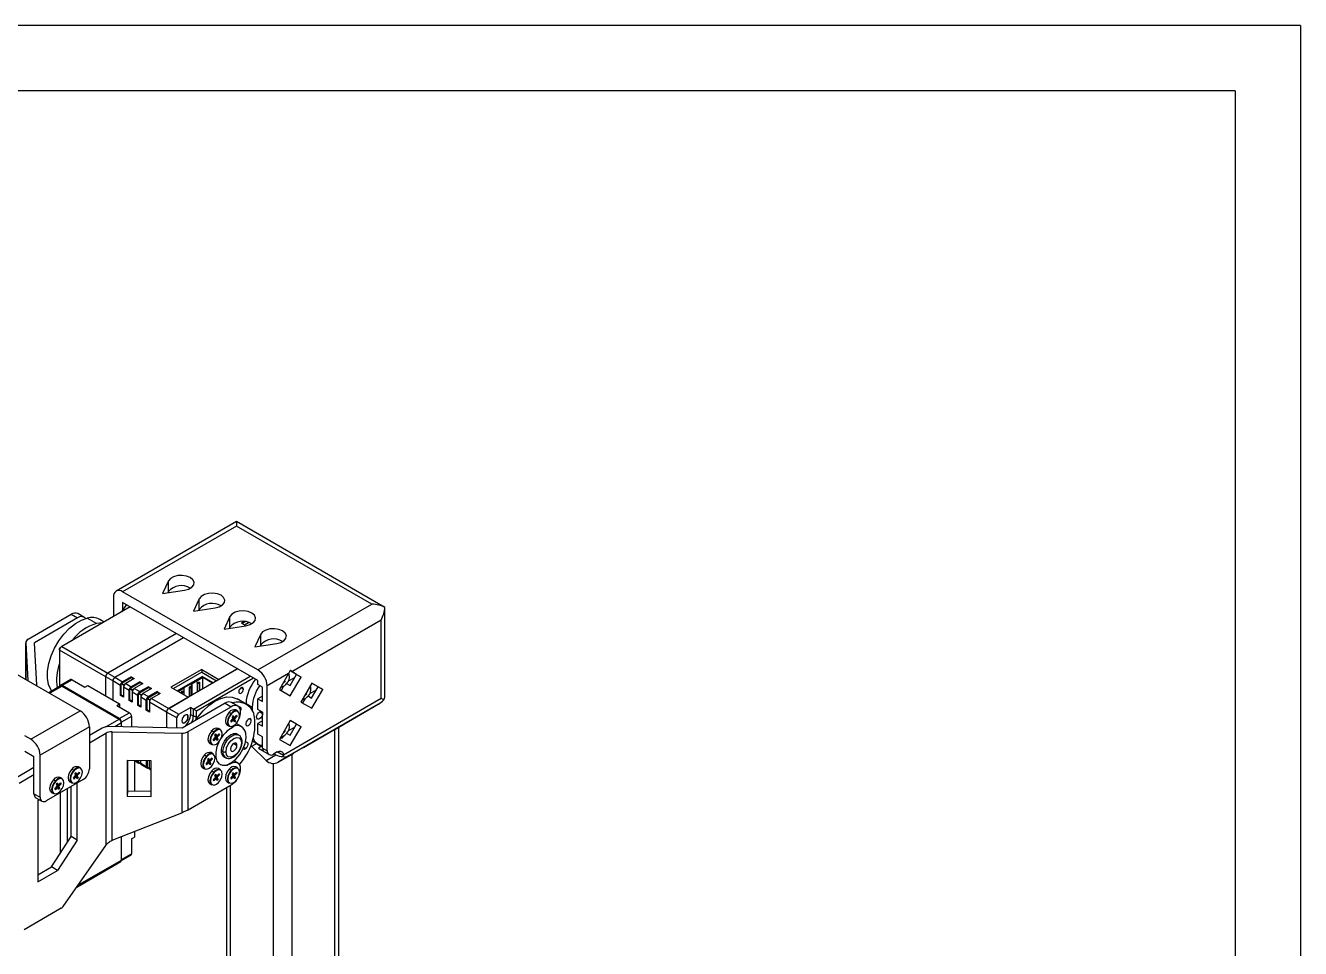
# Model space of a CAD drawing. Header units: millimetres. Extents: x 1241 to 2501, y 194 to 1085.
# Drawn here: x 2208.3 to 2501.4, y 872.6 to 1084.6 of the extents above; entities that cross this region are included whole.
import ezdxf

# ---------------------------------------------------------------- set-up
doc = ezdxf.new("R2010")
doc.units = ezdxf.units.MM
doc.header["$LTSCALE"] = 3
for name, color, linetype in [('1轮廓实线层', 7, 'Continuous'), ('2细线层', 4, 'Continuous'), ('图框层', 7, 'Continuous')]:
    doc.layers.add(name, color=color, linetype=linetype)

# ---------------------------------------------------------------- blocks, each defined once
blk = doc.blocks.new('ZwmFrameMain_A3^_^无分区图框^_^landscape')
at = {"layer": '1轮廓实线层'}
for q in [(0, 287), (390, 0)]:
    blk.add_line((390, 287), q, dxfattribs=at)
at = {"layer": '2细线层'}
for q in [(-25, 292), (395, -5)]:
    blk.add_line((395, 292), q, dxfattribs=at)

msp = doc.modelspace()

# ---------------------------------------------------------------- linework, layer by layer
at = {"color": 7, "linetype": 'Continuous', "lineweight": 25}
for p, q in [((2256.817, 970.688), (2229.154, 954.719)), ((2290.929, 950.995), (2256.817, 970.688)), ((2256.817, 970.688), (2256.817, 969.674)), ((2256.817, 969.674), (2230.654, 954.57)), ((2287.93, 951.713), (2256.817, 969.674)), ((2241.191, 957.059), (2239.846, 954.162)), ((2241.191, 954.61), (2241.191, 957.059)), ((2228.533, 953.345), (2228.533, 948.855)), ((2261.767, 936.609), (2230.654, 954.57)), ((2239.846, 954.162), (2244.865, 954.938)), ((2241.191, 954.61), (2241.071, 954.351)), ((2248.262, 952.977), (2246.917, 950.08)), ((2248.262, 950.528), (2248.262, 952.977)), ((2232.422, 951.1), (2216.653, 941.997)), ((2221.777, 948.728), (2220.363, 949.544)), ((2261.767, 934.159), (2230.654, 952.12)), ((2230.654, 952.12), (2230.654, 950.376)), ((2246.917, 950.08), (2251.936, 950.856)), ((2248.262, 950.528), (2248.142, 950.269)), ((2261.767, 936.609), (2287.93, 951.713)), ((2290.93, 930.616), (2290.93, 950.995)), ((2208.963, 943.681), (2218.863, 949.396)), ((2220.277, 948.579), (2210.378, 942.865)), ((2218.863, 949.396), (2220.277, 948.579)), ((2224.654, 947.304), (2222.533, 948.528)), ((2226.388, 947.617), (2225.418, 948.176)), ((2255.333, 948.895), (2253.988, 945.998)), ((2253.988, 945.998), (2259.008, 946.774)), ((2255.333, 946.446), (2255.333, 948.895)), ((2258.529, 947.721), (2257.948, 947.385)), ((2257.948, 947.385), (2258.655, 946.977)), ((2258.836, 947.694), (2258.125, 947.283)), ((2258.655, 946.977), (2259.618, 947.533)), ((2290.051, 948.038), (2269.57, 936.215)), ((2290.051, 930.109), (2290.051, 948.038)), ((2243.028, 944.977), (2227.26, 935.874)), ((2228.886, 934.935), (2244.655, 944.038)), ((2255.333, 946.446), (2255.213, 946.187)), ((2262.404, 944.813), (2261.06, 941.916)), ((2262.404, 942.364), (2262.404, 944.813)), ((2208.378, 942.865), (2208.378, 934.443)), ((2208.379, 942.827), (2208.868, 934.16)), ((2210.927, 933.126), (2210.378, 942.865)), ((2216.158, 941.14), (2216.158, 941.548)), ((2226.765, 935.017), (2216.158, 941.14)), ((2216.158, 941.14), (2216.158, 932.804)), ((2216.653, 941.997), (2227.26, 935.874)), ((2261.06, 941.916), (2266.079, 942.692)), ((2262.404, 942.364), (2262.284, 942.105)), ((2203.356, 937.343), (2220.892, 927.219)), ((2226.765, 930.677), (2226.765, 935.017)), ((2228.391, 934.078), (2226.765, 935.017)), ((2227.26, 935.874), (2228.886, 934.935)), ((2228.886, 934.935), (2230.654, 933.915)), ((2230.406, 933.568), (2232.634, 934.853)), ((2232.634, 935.058), (2230.654, 933.915)), ((2232.634, 935.058), (2233.341, 934.649)), ((2232.634, 934.853), (2232.634, 935.058)), ((2232.634, 934.853), (2233.164, 934.547)), ((2257.029, 936.894), (2241.261, 927.791)), ((2248.829, 936.732), (2241.758, 932.65)), ((2248.829, 936.07), (2242.331, 932.319)), ((2243.209, 931.812), (2248.935, 935.118)), ((2249.076, 934.873), (2246.606, 933.447)), ((2246.917, 927.628), (2259.999, 935.18)), ((2248.829, 936.732), (2252.788, 934.446)), ((2248.829, 936.732), (2248.829, 936.07)), ((2248.829, 936.07), (2252.215, 934.115)), ((2251.443, 933.67), (2248.935, 935.118)), ((2251.302, 933.588), (2249.076, 934.873)), ((2249.076, 932.303), (2249.076, 934.873)), ((2252.788, 934.446), (2257.029, 936.894)), ((2268.813, 935.778), (2263.888, 932.935)), ((2268.813, 935.778), (2266.691, 932.104)), ((2270.206, 934.867), (2268.635, 933.96)), ((2269.146, 933.03), (2270.631, 935.602)), ((2269.287, 936.378), (2269.157, 936.453)), ((2269.191, 930.66), (2271.691, 934.99)), ((2270.631, 935.602), (2269.287, 936.378)), ((2271.691, 934.99), (2269.57, 936.215)), ((2270.631, 935.602), (2271.691, 934.99)), ((2210.928, 932.971), (2210.928, 933.088)), ((2216.392, 932.939), (2213.688, 931.378)), ((2218.725, 934.416), (2216.392, 933.069)), ((2219.075, 934.382), (2216.742, 933.035)), ((2229.894, 925.442), (2216.742, 933.035)), ((2216.742, 932.904), (2229.894, 925.311)), ((2219.075, 934.382), (2222.01, 932.688)), ((2222.01, 932.688), (2222.646, 933.055)), ((2222.646, 933.055), (2229.929, 928.851)), ((2228.391, 934.078), (2228.391, 929.738)), ((2230.159, 933.057), (2228.391, 934.078)), ((2230.159, 930.771), (2230.159, 933.057)), ((2230.336, 930.873), (2230.336, 933.445)), ((2232.139, 931.914), (2230.866, 932.649)), ((2230.866, 932.649), (2230.866, 930.363)), ((2233.341, 934.649), (2231.361, 933.506)), ((2231.361, 933.506), (2232.634, 932.772)), ((2232.139, 929.628), (2232.139, 931.914)), ((2232.316, 929.73), (2232.316, 932.302)), ((2232.386, 932.425), (2234.614, 933.71)), ((2234.614, 933.915), (2232.634, 932.772)), ((2235.321, 933.506), (2233.341, 932.363)), ((2233.341, 932.363), (2234.614, 931.629)), ((2234.366, 931.282), (2236.594, 932.567)), ((2234.614, 933.915), (2235.321, 933.506)), ((2234.614, 933.71), (2234.614, 933.915)), ((2234.614, 933.71), (2235.144, 933.404)), ((2236.594, 932.772), (2234.614, 931.629)), ((2237.301, 932.363), (2235.321, 931.22)), ((2236.594, 932.772), (2237.301, 932.363)), ((2236.594, 932.567), (2236.594, 932.772)), ((2236.594, 932.567), (2237.124, 932.261)), ((2241.758, 932.65), (2245.717, 930.364)), ((2244.828, 932.42), (2243.492, 931.649)), ((2244.687, 932.502), (2246.465, 933.529)), ((2244.687, 932.502), (2244.828, 932.42)), ((2244.828, 930.878), (2244.828, 932.42)), ((2245.983, 932.624), (2245.983, 930.518)), ((2246.465, 933.529), (2246.606, 933.447)), ((2246.465, 932.762), (2246.465, 933.529)), ((2246.583, 930.864), (2246.583, 932.624)), ((2246.607, 930.878), (2246.606, 933.447)), ((2247.624, 927.22), (2260.706, 934.772)), ((2247.779, 933.662), (2247.779, 931.555)), ((2248.379, 931.901), (2248.379, 933.662)), ((2261.767, 933.261), (2261.767, 934.159)), ((2262.827, 932.649), (2261.767, 933.261)), ((2262.827, 929.383), (2262.827, 932.649)), ((2263.888, 918.074), (2263.888, 932.935)), ((2266.691, 932.104), (2269.191, 930.66)), ((2267.647, 932.884), (2267.07, 931.885)), ((2267.775, 933.708), (2267.706, 933.861)), ((2268.036, 933.984), (2267.775, 933.708)), ((2267.842, 934.096), (2268.036, 933.984)), ((2268.036, 933.984), (2267.923, 934.236)), ((2268.331, 933.5), (2269.146, 933.03)), ((2274.141, 933.575), (2271.641, 929.245)), ((2275.156, 932.009), (2273.584, 931.102)), ((2274.095, 930.172), (2275.58, 932.744)), ((2276.641, 932.132), (2274.141, 933.575)), ((2274.237, 933.52), (2274.141, 933.575)), ((2274.141, 927.801), (2276.641, 932.132)), ((2275.58, 932.744), (2274.237, 933.52)), ((2275.58, 932.744), (2276.641, 932.132)), ((2230.336, 930.873), (2230.159, 930.771)), ((2230.866, 930.363), (2230.159, 930.771)), ((2230.866, 930.567), (2230.336, 930.873)), ((2232.316, 929.73), (2232.139, 929.628)), ((2232.846, 929.22), (2232.139, 929.628)), ((2232.846, 929.424), (2232.316, 929.73)), ((2232.846, 931.506), (2232.846, 929.22)), ((2234.119, 930.771), (2232.846, 931.506)), ((2234.119, 928.485), (2234.119, 930.771)), ((2234.296, 928.587), (2234.296, 931.159)), ((2234.826, 930.363), (2234.826, 928.077)), ((2236.099, 929.628), (2234.826, 930.363)), ((2235.321, 931.22), (2236.594, 930.486)), ((2236.099, 927.342), (2236.099, 929.628)), ((2236.275, 927.444), (2236.275, 930.016)), ((2236.346, 930.139), (2238.574, 931.424)), ((2238.574, 931.629), (2236.594, 930.486)), ((2240.766, 926.934), (2236.806, 929.22)), ((2236.806, 929.22), (2236.806, 926.934)), ((2239.281, 931.22), (2237.301, 930.077)), ((2237.301, 930.077), (2241.261, 927.791)), ((2238.574, 931.629), (2239.281, 931.22)), ((2238.574, 931.424), (2238.574, 931.629)), ((2238.574, 931.424), (2239.104, 931.118)), ((2241.261, 927.791), (2245.717, 930.364)), ((2244.187, 931.587), (2244.187, 931.248)), ((2254.218, 928.986), (2244.319, 923.271)), ((2244.787, 930.901), (2244.787, 931.587)), ((2254.218, 928.986), (2255.632, 928.169)), ((2257.132, 928.318), (2255.718, 929.134)), ((2259.076, 928.746), (2256.955, 929.97)), ((2262.827, 930.607), (2261.767, 929.995)), ((2261.767, 927.545), (2261.767, 929.995)), ((2261.767, 929.995), (2262.827, 929.383)), ((2267.597, 917.147), (2290.051, 930.109)), ((2271.641, 929.245), (2274.141, 927.801)), ((2272.596, 930.025), (2272.02, 929.026)), ((2272.725, 930.85), (2272.656, 931.003)), ((2272.986, 931.125), (2272.725, 930.85)), ((2272.791, 931.238), (2272.986, 931.125)), ((2272.986, 931.125), (2272.872, 931.378)), ((2273.281, 930.642), (2274.095, 930.172)), ((2209.578, 920.688), (2220.892, 927.219)), ((2229.293, 928.483), (2229.929, 928.851)), ((2229.293, 928.483), (2232.227, 926.789)), ((2229.894, 925.442), (2232.227, 926.789)), ((2229.929, 928.851), (2229.929, 928.116)), ((2234.296, 928.587), (2234.119, 928.485)), ((2234.826, 928.077), (2234.119, 928.485)), ((2234.826, 928.281), (2234.296, 928.587)), ((2236.275, 927.444), (2236.099, 927.342)), ((2236.806, 926.934), (2236.099, 927.342)), ((2236.806, 927.138), (2236.275, 927.444)), ((2240.766, 926.934), (2240.766, 923.338)), ((2243.099, 925.587), (2240.766, 926.934)), ((2241.261, 927.791), (2243.594, 926.444)), ((2243.594, 926.444), (2246.281, 927.996)), ((2245.611, 925.443), (2245.611, 926.164)), ((2245.733, 922.454), (2255.632, 928.169)), ((2246.917, 927.628), (2246.281, 927.996)), ((2246.281, 927.996), (2246.281, 926.362)), ((2246.281, 926.362), (2246.917, 925.995)), ((2247.624, 927.22), (2246.917, 927.628)), ((2246.917, 925.995), (2246.917, 927.628)), ((2247.624, 925.995), (2247.624, 927.22)), ((2255.149, 926.885), (2255.602, 926.623)), ((2256.059, 926.13), (2255.797, 925.854)), ((2256.059, 926.13), (2256.275, 925.651)), ((2256.798, 926.202), (2256.275, 925.651)), ((2257.142, 927.158), (2256.689, 927.419)), ((2256.689, 926.087), (2256.906, 925.962)), ((2256.798, 926.202), (2256.906, 925.962)), ((2259.022, 928.9), (2260.436, 928.084)), ((2259.022, 928.777), (2259.022, 928.9)), ((2260.436, 928.084), (2260.436, 927.326)), ((2262.827, 926.933), (2261.767, 927.545)), ((2262.827, 923.667), (2262.827, 926.933)), ((2289.43, 928.736), (2268.974, 916.927)), ((2279.444, 922.97), (2289.43, 928.736)), ((2223.013, 923.545), (2211.699, 917.014)), ((2223.013, 923.545), (2223.013, 913.91)), ((2225.969, 923.25), (2223.013, 921.544)), ((2244.319, 923.271), (2227.449, 923.588)), ((2232.722, 925.932), (2230.389, 924.585)), ((2230.389, 923.533), (2230.389, 924.585)), ((2230.389, 923.533), (2230.389, 924.454)), ((2232.722, 925.932), (2232.722, 923.489)), ((2243.099, 923.294), (2243.099, 925.587)), ((2245.751, 925.802), (2245.68, 925.843)), ((2246.917, 925.995), (2247.624, 925.995)), ((2247.484, 925.098), (2247.624, 925.995)), ((2253.142, 922.935), (2252.689, 923.197)), ((2254.689, 923.955), (2255.142, 923.694)), ((2255.491, 924.824), (2256.013, 925.375)), ((2255.491, 924.824), (2255.599, 924.584)), ((2255.599, 924.584), (2256.121, 925.135)), ((2255.797, 925.854), (2256.013, 925.375)), ((2255.905, 925.26), (2256.121, 925.135)), ((2255.917, 925.98), (2255.992, 925.814)), ((2255.992, 925.814), (2256.275, 925.651)), ((2256.209, 925.689), (2256.1, 925.574)), ((2256.316, 925.095), (2256.1, 925.574)), ((2256.1, 925.574), (2256.383, 925.411)), ((2256.337, 924.656), (2256.121, 925.135)), ((2256.316, 925.095), (2256.196, 924.969)), ((2256.316, 925.095), (2256.599, 924.932)), ((2256.599, 924.932), (2256.337, 924.656)), ((2256.906, 925.962), (2256.383, 925.411)), ((2256.599, 924.932), (2256.383, 925.411)), ((2257.991, 923.599), (2256.772, 924.303)), ((2262.827, 924.892), (2261.767, 924.279)), ((2261.767, 921.83), (2261.767, 924.279)), ((2261.767, 924.279), (2262.827, 923.667)), ((2269.191, 925.002), (2266.691, 920.672)), ((2270.206, 923.436), (2268.635, 922.528)), ((2269.146, 921.599), (2270.631, 924.171)), ((2271.691, 923.558), (2269.191, 925.002)), ((2269.287, 924.947), (2269.191, 925.002)), ((2269.191, 919.228), (2271.691, 923.558)), ((2270.631, 924.171), (2269.287, 924.947)), ((2270.631, 924.171), (2271.691, 923.558)), ((2275.754, 920.84), (2282.825, 924.922)), ((2279.323, 922.9), (2282.825, 924.922)), ((2280.323, 862.362), (2280.323, 923.477)), ((2209.578, 920.688), (2208.199, 921.484)), ((2223.013, 919.911), (2226.771, 922.08)), ((2226.771, 922.08), (2226.771, 896.292)), ((2228.25, 922.418), (2244.253, 922.117)), ((2228.25, 897.508), (2228.25, 922.418)), ((2244.253, 922.117), (2244.254, 903.796)), ((2245.733, 904.49), (2245.733, 922.454)), ((2251.149, 922.662), (2251.602, 922.401)), ((2251.491, 920.601), (2252.013, 921.153)), ((2251.491, 920.601), (2251.599, 920.362)), ((2251.599, 920.362), (2252.121, 920.913)), ((2252.059, 921.907), (2251.797, 921.632)), ((2251.797, 921.632), (2252.013, 921.153)), ((2251.905, 921.038), (2252.121, 920.913)), ((2251.917, 921.758), (2251.992, 921.591)), ((2251.992, 921.591), (2252.275, 921.428)), ((2252.059, 921.907), (2252.275, 921.428)), ((2252.209, 921.466), (2252.1, 921.352)), ((2252.316, 920.873), (2252.1, 921.352)), ((2252.1, 921.352), (2252.383, 921.189)), ((2252.337, 920.434), (2252.121, 920.913)), ((2252.316, 920.873), (2252.196, 920.747)), ((2252.798, 921.979), (2252.275, 921.428)), ((2252.316, 920.873), (2252.599, 920.71)), ((2252.599, 920.71), (2252.337, 920.434)), ((2252.906, 921.74), (2252.383, 921.189)), ((2252.599, 920.71), (2252.383, 921.189)), ((2252.689, 921.865), (2252.906, 921.74)), ((2252.798, 921.979), (2252.906, 921.74)), ((2257.344, 921.663), (2256.716, 922.026)), ((2260.479, 920.314), (2261.679, 919.621)), ((2262.827, 921.217), (2261.767, 921.83)), ((2262.827, 918.686), (2262.827, 921.217)), ((2266.691, 920.672), (2269.191, 919.228)), ((2267.307, 920.864), (2266.928, 921.083)), ((2267.647, 921.452), (2267.307, 920.864)), ((2267.775, 922.277), (2267.706, 922.43)), ((2267.775, 922.277), (2268.036, 922.552)), ((2267.842, 922.665), (2268.036, 922.552)), ((2268.036, 922.552), (2267.923, 922.805)), ((2268.331, 922.069), (2269.146, 921.599)), ((2279.444, 922.97), (2269.545, 917.255)), ((2272.252, 918.818), (2279.323, 922.9)), ((2275.754, 920.84), (2272.252, 918.818)), ((2279.323, 922.9), (2279.323, 922.9)), ((2279.444, 861.552), (2279.444, 922.97)), ((2208.199, 917.973), (2210.285, 916.768)), ((2250.689, 919.732), (2251.142, 919.471)), ((2251.485, 917.36), (2251.032, 917.621)), ((2261.508, 919.72), (2259.886, 918.784)), ((2261.508, 919.72), (2259.886, 918.784)), ((2260.376, 919.067), (2263.627, 915.85)), ((2261.455, 919.69), (2262.586, 919.037)), ((2262.827, 919.176), (2261.918, 918.651)), ((2261.918, 918.651), (2262.979, 918.039)), ((2262.181, 918.383), (2264.302, 917.158)), ((2262.827, 918.686), (2263.888, 918.074)), ((2266.193, 917.772), (2265.302, 917.257)), ((2265.486, 917.363), (2265.866, 917.144)), ((2266.44, 915.463), (2269.898, 917.459)), ((2269.898, 917.459), (2269.545, 917.255)), ((2269.545, 917.255), (2269.545, 855.837)), ((2210.285, 908.195), (2210.285, 916.768)), ((2211.699, 907.379), (2211.699, 917.014)), ((2220.987, 914.124), (2220.534, 914.385)), ((2237.181, 915.717), (2231.684, 915.821)), ((2231.684, 915.821), (2231.684, 907.655)), ((2231.749, 915.82), (2231.749, 908.809)), ((2233.359, 915.789), (2233.359, 908.779)), ((2233.359, 915.786), (2234.264, 915.263)), ((2234.119, 915.775), (2234.119, 915.584)), ((2234.296, 915.772), (2234.296, 915.4)), ((2234.316, 915.354), (2234.839, 915.052)), ((2234.826, 915.175), (2234.826, 915.762)), ((2234.826, 915.175), (2236.099, 914.441)), ((2234.971, 914.855), (2236.244, 914.12)), ((2236.099, 915.738), (2236.099, 914.441)), ((2236.275, 915.734), (2236.275, 914.257)), ((2236.806, 914.032), (2236.806, 915.724)), ((2237.181, 907.552), (2237.181, 915.717)), ((2249.492, 917.087), (2249.945, 916.825)), ((2249.834, 915.026), (2250.357, 915.577)), ((2249.834, 915.026), (2249.942, 914.786)), ((2249.942, 914.786), (2250.465, 915.337)), ((2250.402, 916.332), (2250.141, 916.056)), ((2250.141, 916.056), (2250.357, 915.577)), ((2250.248, 915.463), (2250.465, 915.337)), ((2250.26, 916.182), (2250.335, 916.016)), ((2250.335, 916.016), (2250.618, 915.853)), ((2250.402, 916.332), (2250.618, 915.853)), ((2250.552, 915.891), (2250.443, 915.776)), ((2250.659, 915.297), (2250.443, 915.776)), ((2250.443, 915.776), (2250.726, 915.613)), ((2250.681, 914.858), (2250.465, 915.337)), ((2250.659, 915.297), (2250.54, 915.171)), ((2251.141, 916.404), (2250.618, 915.853)), ((2250.659, 915.297), (2250.942, 915.134)), ((2250.942, 915.134), (2250.681, 914.858)), ((2251.249, 916.164), (2250.726, 915.613)), ((2250.942, 915.134), (2250.726, 915.613)), ((2251.032, 916.289), (2251.249, 916.164)), ((2251.141, 916.404), (2251.249, 916.164)), ((2253.716, 916.83), (2254.345, 916.467)), ((2257.132, 915.253), (2256.28, 915.745)), ((2257.142, 914.093), (2256.689, 914.354)), ((2263.627, 915.85), (2265.866, 917.144)), ((2268.974, 916.927), (2266.44, 915.463)), ((2267.597, 917.147), (2267.6, 916.959)), ((2210.285, 914.196), (2205.463, 911.412)), ((2206.877, 910.596), (2210.285, 912.563)), ((2221.599, 911.46), (2213.114, 906.562)), ((2214.751, 911.401), (2215.204, 911.14)), ((2216.744, 911.674), (2216.291, 911.936)), ((2218.994, 913.85), (2219.447, 913.589)), ((2219.336, 911.79), (2219.859, 912.341)), ((2219.336, 911.79), (2219.444, 911.55)), ((2219.444, 911.55), (2219.967, 912.101)), ((2219.904, 913.095), (2219.643, 912.82)), ((2219.643, 912.82), (2219.859, 912.341)), ((2219.75, 912.226), (2219.967, 912.101)), ((2219.762, 912.946), (2219.837, 912.78)), ((2219.837, 912.78), (2220.12, 912.616)), ((2219.904, 913.095), (2220.12, 912.616)), ((2220.054, 912.655), (2219.945, 912.54)), ((2220.161, 912.061), (2219.945, 912.54)), ((2219.945, 912.54), (2220.228, 912.377)), ((2220.183, 911.622), (2219.967, 912.101)), ((2220.161, 912.061), (2220.041, 911.935)), ((2220.643, 913.168), (2220.12, 912.616)), ((2220.161, 912.061), (2220.444, 911.898)), ((2220.444, 911.898), (2220.183, 911.622)), ((2220.751, 912.928), (2220.228, 912.377)), ((2220.444, 911.898), (2220.228, 912.377)), ((2220.534, 913.053), (2220.751, 912.928)), ((2220.643, 913.168), (2220.751, 912.928)), ((2236.296, 914.211), (2236.819, 913.909)), ((2236.951, 913.712), (2237.181, 913.579)), ((2249.032, 914.157), (2249.485, 913.896)), ((2251.149, 913.424), (2251.602, 913.163)), ((2251.491, 911.363), (2252.013, 911.914)), ((2251.599, 911.124), (2252.121, 911.675)), ((2252.059, 912.669), (2251.797, 912.393)), ((2251.797, 912.393), (2252.013, 911.914)), ((2251.905, 911.8), (2252.121, 911.675)), ((2251.917, 912.52), (2251.992, 912.353)), ((2251.992, 912.353), (2252.275, 912.19)), ((2252.059, 912.669), (2252.275, 912.19)), ((2252.209, 912.228), (2252.1, 912.114)), ((2252.316, 911.635), (2252.1, 912.114)), ((2252.1, 912.114), (2252.383, 911.951)), ((2252.337, 911.196), (2252.121, 911.675)), ((2252.316, 911.635), (2252.196, 911.509)), ((2252.798, 912.741), (2252.275, 912.19)), ((2252.316, 911.635), (2252.599, 911.471)), ((2252.599, 911.471), (2252.337, 911.196)), ((2252.906, 912.502), (2252.383, 911.951)), ((2252.599, 911.471), (2252.383, 911.951)), ((2253.142, 913.697), (2252.689, 913.958)), ((2252.689, 912.627), (2252.906, 912.502)), ((2252.798, 912.741), (2252.906, 912.502)), ((2255.149, 913.82), (2255.602, 913.559)), ((2255.491, 911.759), (2256.013, 912.31)), ((2255.491, 911.759), (2255.599, 911.52)), ((2255.599, 911.52), (2256.121, 912.071)), ((2256.059, 913.065), (2255.797, 912.789)), ((2255.797, 912.789), (2256.013, 912.31)), ((2255.905, 912.196), (2256.121, 912.071)), ((2255.917, 912.915), (2255.992, 912.749)), ((2255.992, 912.749), (2256.275, 912.586)), ((2256.059, 913.065), (2256.275, 912.586)), ((2256.209, 912.624), (2256.1, 912.51)), ((2256.316, 912.031), (2256.1, 912.51)), ((2256.1, 912.51), (2256.383, 912.346)), ((2256.337, 911.592), (2256.121, 912.071)), ((2256.316, 912.031), (2256.196, 911.905)), ((2256.798, 913.137), (2256.275, 912.586)), ((2256.316, 912.031), (2256.599, 911.867)), ((2256.599, 911.867), (2256.337, 911.592)), ((2256.906, 912.898), (2256.383, 912.346)), ((2256.599, 911.867), (2256.383, 912.346)), ((2256.689, 913.023), (2256.906, 912.898)), ((2256.798, 913.137), (2256.906, 912.898)), ((2214.292, 908.471), (2214.744, 908.21)), ((2215.093, 909.34), (2215.616, 909.892)), ((2215.093, 909.34), (2215.201, 909.101)), ((2215.201, 909.101), (2215.724, 909.652)), ((2215.661, 910.646), (2215.4, 910.371)), ((2215.4, 910.371), (2215.616, 909.892)), ((2215.507, 909.777), (2215.724, 909.652)), ((2215.519, 910.497), (2215.594, 910.33)), ((2215.594, 910.33), (2215.877, 910.167)), ((2215.661, 910.646), (2215.877, 910.167)), ((2215.811, 910.205), (2215.702, 910.091)), ((2215.918, 909.612), (2215.702, 910.091)), ((2215.702, 910.091), (2215.985, 909.928)), ((2215.94, 909.173), (2215.724, 909.652)), ((2215.918, 909.612), (2215.799, 909.486)), ((2216.4, 910.718), (2215.877, 910.167)), ((2215.918, 909.612), (2216.201, 909.449)), ((2216.201, 909.449), (2215.94, 909.173)), ((2216.508, 910.479), (2215.985, 909.928)), ((2216.201, 909.449), (2215.985, 909.928)), ((2216.292, 910.604), (2216.508, 910.479)), ((2216.388, 894.614), (2216.388, 908.452)), ((2216.4, 910.718), (2216.508, 910.479)), ((2218.014, 897.109), (2218.014, 909.391)), ((2218.534, 910.921), (2218.987, 910.659)), ((2218.821, 898.345), (2218.821, 909.857)), ((2220.235, 897.529), (2220.235, 910.673)), ((2231.749, 908.809), (2231.684, 907.655)), ((2237.181, 908.707), (2231.749, 908.809)), ((2245.733, 904.49), (2255.632, 910.205)), ((2250.689, 910.494), (2251.142, 910.233)), ((2251.491, 911.363), (2251.599, 911.124)), ((2254.524, 909.565), (2254.524, 862.362)), ((2254.689, 910.89), (2255.142, 910.629)), ((2210.285, 908.195), (2211.699, 907.379)), ((2210.699, 907.279), (2212.114, 906.463)), ((2211.573, 906.775), (2211.154, 906.533)), ((2211.154, 906.533), (2211.154, 887.944)), ((2231.684, 907.655), (2237.181, 907.552)), ((2228.25, 897.508), (2244.254, 903.796)), ((2244.254, 903.796), (2244.98, 904.217)), ((2214.28, 891.382), (2218.821, 898.345)), ((2220.235, 897.529), (2215.695, 890.565)), ((2220.235, 897.529), (2218.821, 898.345)), ((2230.389, 893.066), (2230.389, 898.348)), ((2230.389, 892.936), (2230.389, 898.348)), ((2232.722, 897.802), (2233.359, 898.169)), ((2232.722, 897.802), (2232.722, 894.413)), ((2233.359, 899.515), (2233.359, 898.169)), ((2216.964, 882.283), (2226.771, 896.292)), ((2230.378, 892.823), (2232.577, 894.093)), ((2230.389, 893.066), (2232.722, 894.413)), ((2211.154, 889.577), (2214.28, 891.382)), ((2215.695, 890.565), (2214.28, 891.382)), ((2220.096, 886.757), (2230.244, 892.615)), ((2211.154, 887.944), (2215.695, 890.565)), ((2216.545, 881.882), (2208.009, 876.954))]:
    msp.add_line(p, q, dxfattribs=at)
at = {"color": 8, "linetype": 'Continuous', "lineweight": 25}
for p, q in [((2208.379, 934.443), (2208.379, 942.827)), ((2216.742, 932.904), (2213.893, 931.259)), ((2230.977, 933.075), (2230.336, 933.445)), ((2230.406, 933.568), (2231.048, 933.197)), ((2232.957, 931.932), (2232.316, 932.302)), ((2232.386, 932.425), (2233.028, 932.054)), ((2246.071, 932.502), (2246.071, 930.569)), ((2247.867, 933.539), (2247.867, 931.605)), ((2257.877, 932.526), (2258.408, 932.22)), ((2258.378, 932.407), (2258.054, 932.593)), ((2234.937, 930.789), (2234.296, 931.159)), ((2234.366, 931.282), (2235.008, 930.911)), ((2236.917, 929.646), (2236.275, 930.016)), ((2236.346, 930.139), (2236.988, 929.768)), ((2244.275, 931.464), (2244.275, 931.197)), ((2262.12, 927.015), (2262.827, 926.606)), ((2226.831, 923.544), (2229.894, 925.311)), ((2230.389, 924.454), (2228.843, 923.562)), ((2260.235, 925.138), (2259.743, 925.422)), ((2253.723, 917.84), (2253.335, 918.065)), ((2256.198, 919.718), (2256.941, 919.289)), ((2258.501, 918.866), (2258.946, 918.609)), ((2267.6, 916.959), (2266.193, 917.771)), ((2233.776, 915.781), (2234.119, 915.584)), ((2234.296, 915.4), (2234.832, 915.09)), ((2234.832, 915.09), (2234.296, 915.399)), ((2255.632, 915.105), (2255.491, 915.186)), ((2265.302, 854.423), (2265.302, 915.144)), ((2236.275, 914.257), (2236.812, 913.947)), ((2236.812, 913.947), (2236.275, 914.256)), ((2236.806, 914.032), (2237.181, 913.816)), ((2255.403, 910.073), (2255.403, 860.137)), ((2220.374, 887.154), (2230.389, 892.936))]:
    msp.add_line(p, q, dxfattribs=at)
at = {"color": 7, "linetype": 'Continuous', "lineweight": 25, "flags": 128}
for points in [[(2244.865, 954.938), (2245.81, 955.192), (2246.546, 955.618), (2246.987, 956.163), (2247.078, 956.762), (2246.808, 957.343), (2246.21, 957.836), (2245.357, 958.181), (2244.35, 958.336), (2243.312, 958.284), (2242.368, 958.03), (2241.631, 957.604), (2241.191, 957.059)], [(2251.936, 950.856), (2252.881, 951.11), (2253.617, 951.536), (2254.058, 952.081), (2254.149, 952.68), (2253.879, 953.261), (2253.281, 953.754), (2252.428, 954.099), (2251.421, 954.254), (2250.384, 954.202), (2249.439, 953.948), (2248.703, 953.522), (2248.262, 952.977)], [(2259.008, 946.774), (2259.952, 947.028), (2260.689, 947.454), (2261.129, 947.999), (2261.22, 948.598), (2260.95, 949.179), (2260.352, 949.672), (2259.499, 950.017), (2258.493, 950.172), (2257.455, 950.12), (2256.51, 949.866), (2255.774, 949.44), (2255.333, 948.895)], [(2214.423, 931.725), (2214.152, 932.115), (2213.633, 933.3), (2213.375, 934.724), (2213.388, 936.332), (2213.671, 938.062), (2214.213, 939.848), (2214.994, 941.622), (2215.983, 943.314), (2217.142, 944.861), (2218.428, 946.202), (2219.79, 947.286), (2221.176, 948.071), (2222.533, 948.528)], [(2226.026, 947.408), (2225.93, 947.414), (2224.654, 947.304)], [(2266.079, 942.692), (2267.023, 942.946), (2267.76, 943.372), (2268.2, 943.917), (2268.291, 944.516), (2268.021, 945.097), (2267.423, 945.59), (2266.57, 945.935), (2265.564, 946.09), (2264.526, 946.038), (2263.581, 945.784), (2262.845, 945.358), (2262.404, 944.813)], [(2216.3, 941.793), (2216.498, 941.907), (2216.653, 941.997)], [(2210.919, 932.976), (2210.923, 933.008), (2210.927, 933.126)], [(2216.257, 932.861), (2216.284, 932.946), (2216.33, 933.018), (2216.392, 933.069), (2216.467, 933.097), (2216.552, 933.1), (2216.645, 933.079), (2216.742, 933.035)], [(2246.071, 932.502), (2246.006, 932.558), (2245.983, 932.624), (2246.006, 932.69), (2246.071, 932.747), (2246.168, 932.784), (2246.283, 932.797), (2246.398, 932.784), (2246.495, 932.747)], [(2246.495, 932.747), (2246.56, 932.691), (2246.583, 932.624), (2246.56, 932.558), (2246.495, 932.502), (2246.398, 932.464), (2246.283, 932.451), (2246.168, 932.464), (2246.071, 932.502)], [(2247.867, 933.539), (2247.802, 933.595), (2247.779, 933.662), (2247.802, 933.728), (2247.867, 933.784), (2247.964, 933.822), (2248.079, 933.835), (2248.194, 933.822), (2248.291, 933.784)], [(2248.291, 933.784), (2248.356, 933.728), (2248.379, 933.662), (2248.356, 933.595), (2248.291, 933.539), (2248.194, 933.502), (2248.079, 933.488), (2247.964, 933.502), (2247.867, 933.539)], [(2257.347, 931.608), (2257.388, 931.397), (2257.503, 931.265), (2257.675, 931.231), (2257.878, 931.302), (2258.08, 931.465), (2258.253, 931.698), (2258.367, 931.963), (2258.408, 932.22)], [(2258.378, 932.407), (2258.3, 932.528), (2258.184, 932.591), (2258.038, 932.59), (2257.878, 932.526), (2257.717, 932.405), (2257.571, 932.237), (2257.455, 932.039), (2257.378, 931.83)], [(2244.275, 931.464), (2244.21, 931.52), (2244.187, 931.587), (2244.21, 931.653), (2244.275, 931.709), (2244.372, 931.747), (2244.487, 931.76), (2244.602, 931.747), (2244.699, 931.709)], [(2244.699, 931.709), (2244.764, 931.653), (2244.787, 931.587), (2244.764, 931.52), (2244.699, 931.464), (2244.602, 931.427), (2244.487, 931.413), (2244.372, 931.427), (2244.275, 931.464)], [(2247.531, 925.125), (2247.962, 925.742), (2249.177, 927.214), (2250.499, 928.459), (2251.877, 929.429), (2253.257, 930.087), (2254.588, 930.408), (2255.818, 930.379), (2256.899, 930.002), (2256.955, 929.97)], [(2245.751, 925.802), (2245.694, 926.098), (2245.533, 926.283), (2245.292, 926.33), (2245.008, 926.231), (2244.724, 926.002), (2244.483, 925.677), (2244.322, 925.306), (2244.266, 924.945)], [(2245.68, 925.843), (2245.623, 926.139), (2245.497, 926.301)], [(2255.149, 926.885), (2254.69, 926.266), (2254.383, 925.559), (2254.275, 924.872), (2254.382, 924.309), (2254.688, 923.955), (2254.689, 923.955)], [(2255.602, 926.623), (2255.142, 926.005), (2254.836, 925.298), (2254.727, 924.611), (2254.835, 924.048), (2255.141, 923.694), (2255.142, 923.694)], [(2255.68, 926.543), (2255.239, 925.949), (2254.944, 925.27), (2254.841, 924.611), (2254.943, 924.07), (2255.237, 923.731), (2255.677, 923.645), (2256.197, 923.825), (2256.717, 924.243)], [(2255.114, 926.869), (2255.111, 926.878), (2255.11, 926.885), (2255.112, 926.89), (2255.115, 926.894), (2255.121, 926.895), (2255.129, 926.893), (2255.138, 926.89), (2255.149, 926.885)], [(2256.717, 924.243), (2257.157, 924.837), (2257.452, 925.516), (2257.556, 926.175), (2257.453, 926.716), (2257.159, 927.055), (2256.719, 927.141), (2256.199, 926.961), (2255.68, 926.543)], [(2257.349, 928.15), (2257.514, 928.157), (2257.692, 928.059), (2257.79, 927.852), (2257.792, 927.567), (2257.727, 927.316)], [(2261.413, 925.79), (2261.467, 926.133), (2261.62, 926.487), (2261.85, 926.796), (2262.12, 927.015), (2262.391, 927.109), (2262.545, 927.096)], [(2262.827, 926.606), (2262.773, 926.263), (2262.62, 925.909), (2262.391, 925.6), (2262.12, 925.382), (2261.85, 925.288), (2261.62, 925.332), (2261.467, 925.509), (2261.413, 925.79)], [(2262.685, 927.015), (2262.773, 926.888), (2262.827, 926.606)], [(2244.266, 924.945), (2244.322, 924.65), (2244.483, 924.464), (2244.724, 924.418), (2245.008, 924.516), (2245.292, 924.746), (2245.533, 925.071), (2245.694, 925.442), (2245.751, 925.802)], [(2244.449, 924.487), (2244.653, 924.458), (2244.937, 924.557), (2245.222, 924.786), (2245.462, 925.111), (2245.623, 925.482), (2245.68, 925.843)], [(2260.235, 925.138), (2260.137, 925.345), (2259.96, 925.443), (2259.729, 925.417), (2259.481, 925.27), (2259.253, 925.026), (2259.079, 924.72), (2258.987, 924.401), (2258.99, 924.116)], [(2258.99, 924.116), (2259.087, 923.909), (2259.265, 923.811), (2259.495, 923.837), (2259.743, 923.983), (2259.972, 924.228), (2260.145, 924.533), (2260.238, 924.853), (2260.235, 925.138)], [(2251.149, 922.662), (2250.69, 922.044), (2250.383, 921.337), (2250.275, 920.65), (2250.382, 920.086), (2250.688, 919.733), (2250.689, 919.732)], [(2251.602, 922.401), (2251.142, 921.782), (2250.836, 921.076), (2250.727, 920.388), (2250.835, 919.825), (2251.141, 919.472), (2251.142, 919.471)], [(2251.68, 922.32), (2251.239, 921.726), (2250.944, 921.048), (2250.841, 920.388), (2250.943, 919.848), (2251.237, 919.508), (2251.677, 919.422), (2252.197, 919.602), (2252.717, 920.021)], [(2251.114, 922.647), (2251.111, 922.656), (2251.11, 922.663), (2251.112, 922.668), (2251.115, 922.671), (2251.121, 922.672), (2251.129, 922.671), (2251.138, 922.668), (2251.149, 922.662)], [(2252.717, 920.021), (2253.157, 920.615), (2253.452, 921.293), (2253.556, 921.953), (2253.453, 922.494), (2253.159, 922.833), (2252.719, 922.919), (2252.199, 922.739), (2251.68, 922.32)], [(2255.632, 915.105), (2254.636, 914.695), (2253.721, 914.649), (2252.96, 914.971), (2252.416, 915.635), (2252.133, 916.586), (2252.133, 917.748), (2252.416, 919.027), (2252.952, 920.301)], [(2253.114, 914.875), (2253.776, 914.709), (2254.716, 914.838), (2255.72, 915.327), (2256.704, 916.135), (2257.591, 917.196), (2258.307, 918.426), (2258.795, 919.724), (2259.016, 920.985), (2258.951, 922.107)], [(2253.381, 917.537), (2253.356, 918.388), (2253.589, 919.344), (2254.051, 920.292), (2254.687, 921.116), (2255.42, 921.717), (2256.161, 922.023), (2256.822, 921.997), (2257.266, 921.708)], [(2254.43, 917.84), (2254.565, 918.699), (2254.948, 919.583), (2255.522, 920.356), (2256.198, 920.902), (2256.875, 921.137), (2257.448, 921.026), (2257.831, 920.585), (2257.966, 919.881)], [(2251.06, 914.445), (2251.5, 915.039), (2251.795, 915.718), (2251.899, 916.377), (2251.796, 916.918), (2251.502, 917.257), (2251.062, 917.344), (2250.543, 917.164), (2250.023, 916.745)], [(2257.966, 919.881), (2257.831, 919.022), (2257.448, 918.139), (2256.875, 917.365), (2256.198, 916.819), (2255.522, 916.584), (2254.948, 916.696), (2254.565, 917.137), (2254.43, 917.84)], [(2256.941, 919.289), (2256.884, 919.585), (2256.723, 919.77), (2256.482, 919.817), (2256.198, 919.718), (2255.914, 919.489), (2255.673, 919.164), (2255.512, 918.793), (2255.456, 918.432)], [(2255.456, 918.432), (2255.512, 918.137), (2255.673, 917.951), (2255.914, 917.905), (2256.198, 918.003), (2256.482, 918.233), (2256.723, 918.558), (2256.884, 918.929), (2256.941, 919.289)], [(2258.87, 920.016), (2258.932, 920.042), (2259.163, 920.069), (2259.34, 919.971), (2259.438, 919.763), (2259.441, 919.478), (2259.348, 919.159), (2259.175, 918.853), (2258.946, 918.609)], [(2266.193, 917.772), (2266.448, 917.892), (2266.694, 917.955), (2266.924, 917.958), (2267.131, 917.902), (2267.306, 917.789), (2267.445, 917.621), (2267.543, 917.405), (2267.597, 917.147)], [(2234.119, 915.584), (2234.128, 915.478), (2234.156, 915.387), (2234.202, 915.314), (2234.264, 915.263), (2234.339, 915.235), (2234.424, 915.232), (2234.501, 915.248)], [(2236.099, 914.441), (2236.108, 914.335), (2236.136, 914.244), (2236.182, 914.171), (2236.244, 914.12), (2236.319, 914.092), (2236.404, 914.089), (2236.481, 914.105)], [(2249.492, 917.087), (2249.033, 916.468), (2248.726, 915.761), (2248.618, 915.074), (2248.725, 914.511), (2249.031, 914.157), (2249.032, 914.157)], [(2249.945, 916.825), (2249.486, 916.207), (2249.179, 915.5), (2249.071, 914.813), (2249.178, 914.25), (2249.484, 913.896), (2249.485, 913.896)], [(2250.023, 916.745), (2249.582, 916.151), (2249.287, 915.472), (2249.184, 914.813), (2249.287, 914.272), (2249.58, 913.933), (2250.021, 913.847), (2250.54, 914.027), (2251.06, 914.445)], [(2249.457, 917.071), (2249.454, 917.08), (2249.453, 917.087), (2249.455, 917.092), (2249.458, 917.096), (2249.464, 917.097), (2249.472, 917.095), (2249.482, 917.092), (2249.492, 917.087)], [(2214.751, 911.401), (2214.292, 910.783), (2213.985, 910.076), (2213.877, 909.389), (2213.984, 908.825), (2214.291, 908.472), (2214.292, 908.471)], [(2214.716, 911.386), (2214.713, 911.395), (2214.713, 911.402), (2214.714, 911.407), (2214.718, 911.41), (2214.724, 911.411), (2214.731, 911.41), (2214.741, 911.407), (2214.751, 911.401)], [(2216.319, 908.76), (2216.76, 909.354), (2217.054, 910.032), (2217.158, 910.692), (2217.055, 911.233), (2216.761, 911.572), (2216.321, 911.658), (2215.802, 911.478), (2215.282, 911.059)], [(2218.994, 913.85), (2218.535, 913.232), (2218.228, 912.525), (2218.12, 911.838), (2218.227, 911.275), (2218.533, 910.921), (2218.534, 910.921)], [(2219.447, 913.589), (2218.988, 912.971), (2218.681, 912.264), (2218.572, 911.577), (2218.68, 911.013), (2218.986, 910.66), (2218.987, 910.659)], [(2219.525, 913.509), (2219.084, 912.915), (2218.789, 912.236), (2218.686, 911.577), (2218.788, 911.036), (2219.082, 910.697), (2219.523, 910.61), (2220.042, 910.79), (2220.562, 911.209)], [(2218.959, 913.835), (2218.956, 913.844), (2218.955, 913.851), (2218.957, 913.856), (2218.96, 913.859), (2218.966, 913.86), (2218.974, 913.859), (2218.983, 913.856), (2218.994, 913.85)], [(2220.562, 911.209), (2221.002, 911.803), (2221.297, 912.481), (2221.401, 913.141), (2221.298, 913.682), (2221.004, 914.021), (2220.564, 914.107), (2220.044, 913.927), (2219.525, 913.509)], [(2251.149, 913.424), (2250.69, 912.805), (2250.383, 912.099), (2250.275, 911.411), (2250.382, 910.848), (2250.688, 910.495), (2250.689, 910.494)], [(2251.602, 913.163), (2251.142, 912.544), (2250.836, 911.837), (2250.727, 911.15), (2250.835, 910.587), (2251.141, 910.234), (2251.142, 910.233)], [(2251.68, 913.082), (2251.239, 912.488), (2250.944, 911.81), (2250.841, 911.15), (2250.943, 910.609), (2251.237, 910.27), (2251.677, 910.184), (2252.197, 910.364), (2252.717, 910.783)], [(2251.114, 913.409), (2251.111, 913.417), (2251.11, 913.425), (2251.112, 913.43), (2251.115, 913.433), (2251.121, 913.434), (2251.129, 913.433), (2251.138, 913.429), (2251.149, 913.424)], [(2252.717, 910.783), (2253.157, 911.377), (2253.452, 912.055), (2253.556, 912.715), (2253.453, 913.255), (2253.159, 913.595), (2252.719, 913.681), (2252.199, 913.501), (2251.68, 913.082)], [(2255.149, 913.82), (2254.69, 913.201), (2254.383, 912.495), (2254.275, 911.807), (2254.382, 911.244), (2254.688, 910.891), (2254.689, 910.89)], [(2255.602, 913.559), (2255.142, 912.94), (2254.836, 912.233), (2254.727, 911.546), (2254.835, 910.983), (2255.141, 910.629), (2255.142, 910.629)], [(2255.68, 913.478), (2255.239, 912.884), (2254.944, 912.206), (2254.841, 911.546), (2254.943, 911.005), (2255.237, 910.666), (2255.677, 910.58), (2256.197, 910.76), (2256.717, 911.179)], [(2255.114, 913.805), (2255.111, 913.813), (2255.11, 913.82), (2255.112, 913.826), (2255.115, 913.829), (2255.121, 913.83), (2255.129, 913.829), (2255.138, 913.825), (2255.149, 913.82)], [(2256.717, 911.179), (2257.157, 911.772), (2257.452, 912.451), (2257.556, 913.111), (2257.453, 913.651), (2257.159, 913.991), (2256.719, 914.077), (2256.199, 913.897), (2255.68, 913.478)], [(2215.204, 911.14), (2214.745, 910.521), (2214.438, 909.815), (2214.33, 909.127), (2214.437, 908.564), (2214.743, 908.211), (2214.744, 908.21)], [(2215.282, 911.059), (2214.841, 910.466), (2214.547, 909.787), (2214.443, 909.127), (2214.546, 908.587), (2214.84, 908.247), (2215.28, 908.161), (2215.799, 908.341), (2216.319, 908.76)]]:
    msp.add_lwpolyline(points, dxfattribs=at)
at = {"color": 8, "linetype": 'Continuous', "lineweight": 25, "flags": 128}
msp.add_lwpolyline([(2253.723, 917.84), (2253.851, 918.752), (2254.22, 919.701), (2254.784, 920.574), (2255.476, 921.265), (2256.213, 921.69), (2256.905, 921.799), (2257.342, 921.664)], dxfattribs=at)
at = {"color": 7, "linetype": 'Continuous', "lineweight": 25}
for centre, radius, start, end in [((2244.149, 952.102), 3.878, 57.89101, 139.7007), ((2229.826, 953.555), 1.31, 50.79671, 189.21404), ((2219.742, 948.169), 1.509, 65.69288, 125.61758), ((2239.404, 945.128), 10.203, 140.51662, 151.88846), ((2251.22, 948.02), 3.878, 57.89101, 139.7007), ((2227.952, 936.632), 11.17, 107.17456, 142.81585), ((2221.113, 947.564), 1.315, 40.66512, 129.4397), ((2223.534, 944.731), 3.927, 61.32279, 104.76748), ((2258.291, 943.937), 3.878, 57.89101, 139.7007), ((2209.363, 942.781), 0.985, 113.90399, 177.29693), ((2265.362, 939.855), 3.878, 57.89101, 139.7007), ((2216.465, 941.534), 0.307, 122.60535, 177.39533), ((2226.308, 934.361), 10.824, 159.65977, 189.86601), ((2227.839, 934.968), 1.076, 122.60548, 177.39452), ((2229.466, 934.029), 1.076, 122.60548, 177.39452), ((2259.282, 932.725), 4.61, 2.60548, 57.39452), ((2266.718, 935.058), 2.274, 309.17354, 20.25372), ((2216.537, 932.618), 0.352, 54.38242, 114.30712), ((2218.87, 934.096), 0.352, 54.38242, 114.30712), ((2231.234, 933.008), 1.076, 122.60548, 177.39452), ((2230.489, 933.438), 0.154, 122.60548, 177.39452), ((2231.941, 932.6), 1.076, 122.60548, 177.39452), ((2233.213, 931.865), 1.076, 122.60548, 177.39452), ((2232.469, 932.295), 0.154, 122.60548, 177.39452), ((2233.921, 931.457), 1.076, 122.60548, 177.39452), ((2257.871, 932.229), 0.537, 359.09774, 19.36404), ((2268.252, 928.468), 9.24, 139.48578, 177.31862), ((2269.396, 927.726), 8.967, 143.7318, 177.71219), ((2266.922, 934.243), 1.555, 274.03613, 322.43634), ((2271.667, 932.2), 2.274, 309.17786, 20.23487), ((2235.193, 930.722), 1.076, 122.60548, 177.39452), ((2234.449, 931.152), 0.154, 122.60548, 177.39452), ((2235.901, 930.314), 1.076, 122.60548, 177.39452), ((2237.173, 929.579), 1.076, 122.60548, 177.39452), ((2236.429, 930.009), 0.154, 122.60548, 177.39452), ((2237.88, 929.171), 1.076, 122.60548, 177.39452), ((2255.097, 927.759), 1.509, 65.69288, 125.61758), ((2257.09, 925.275), 3.936, 7.10807, 107.56416), ((2258.234, 931.599), 0.887, 164.96253, 179.45342), ((2271.871, 931.385), 1.555, 274.03613, 322.43634), ((2218.407, 923.335), 4.61, 2.60548, 57.39452), ((2231.648, 925.883), 1.076, 2.60548, 57.39452), ((2241.84, 926.885), 1.076, 122.60548, 177.39452), ((2244.174, 925.538), 1.076, 122.60548, 177.39452), ((2242.352, 926.571), 3.934, 312.50325, 356.96914), ((2256.277, 926.121), 1.362, 72.37299, 145.91058), ((2256.729, 925.86), 1.362, 72.37299, 145.91058), ((2255.495, 926.442), 0.211, 28.69111, 59.58311), ((2256.461, 927.154), 1.31, 350.78596, 129.20329), ((2253.779, 927.032), 3.975, 337.26698, 358.73829), ((2227.335, 920.675), 2.915, 87.76621, 117.94167), ((2229.314, 924.536), 1.076, 2.60548, 57.39452), ((2229.314, 924.405), 1.076, 2.60548, 57.39452), ((2252.277, 921.899), 1.362, 72.37299, 145.91058), ((2259.432, 917.186), 7.174, 121.98684, 148.32546), ((2253.57, 926.668), 3.975, 301.25978, 322.7393), ((2256.952, 921.803), 2.021, 8.66437, 112.34976), ((2247.151, 924.238), 13.929, 317.93942, 6.27989), ((2266.717, 923.627), 2.274, 309.17786, 20.23487), ((2207.094, 916.804), 4.61, 2.60548, 57.39452), ((2228.136, 919.505), 2.915, 87.76621, 117.94167), ((2244.367, 925.03), 2.915, 267.74837, 297.9401), ((2252.729, 921.638), 1.362, 72.37299, 145.91058), ((2251.495, 922.219), 0.211, 28.69111, 59.58311), ((2262.79, 921.562), 2.222, 196.86448, 270.96135), ((2266.922, 922.811), 1.555, 274.03613, 322.43634), ((2250.62, 916.323), 1.362, 72.37299, 145.91058), ((2251.072, 916.062), 1.362, 72.37299, 145.91058), ((2254.546, 917.648), 1.17, 185.43945, 256.18471), ((2254.077, 918.523), 0.769, 242.60967, 297.39033), ((2258.568, 918.932), 0.497, 242.40933, 319.55105), ((2262.544, 919.002), 0.718, 209.27492, 239.62032), ((2264.114, 918.645), 1.287, 178.17827, 208.12073), ((2264.75, 917.934), 0.873, 170.78596, 309.20329), ((2220.122, 913.087), 1.362, 72.37299, 145.91058), ((2234.345, 915.395), 0.0501, 174.69181, 234.41295), ((2234.389, 915.4), 0.0939, 179.99982, 180.26969), ((2235.169, 915.138), 0.345, 173.70115, 234.98667), ((2249.838, 916.644), 0.211, 28.69111, 59.58311), ((2256.277, 913.057), 1.362, 72.37299, 145.91058), ((2256.461, 914.089), 1.31, 350.78596, 129.20329), ((2265.309, 917.124), 2.297, 350.18693, 355.88834), ((2215.879, 910.638), 1.362, 72.37299, 145.91058), ((2216.332, 910.377), 1.362, 72.37299, 145.91058), ((2220.574, 912.826), 1.362, 72.37299, 145.91058), ((2219.34, 913.407), 0.211, 28.69111, 59.58311), ((2219.943, 914.05), 3.074, 302.60548, 357.39452), ((2236.369, 914.257), 0.0939, 179.99982, 180.26969), ((2236.325, 914.252), 0.0501, 174.69181, 234.41295), ((2237.149, 913.995), 0.345, 173.70115, 234.98667), ((2252.277, 912.661), 1.362, 72.37299, 145.91058), ((2252.729, 912.4), 1.362, 72.37299, 145.91058), ((2251.495, 912.981), 0.211, 28.69111, 59.58311), ((2256.729, 912.795), 1.362, 72.37299, 145.91058), ((2255.495, 913.377), 0.211, 28.69111, 59.58311), ((2253.779, 913.967), 3.975, 337.26698, 358.73829), ((2215.097, 910.958), 0.211, 28.69111, 59.58311), ((2253.57, 913.603), 3.975, 301.25978, 322.7393), ((2211.265, 908.087), 0.986, 173.70115, 234.98667), ((2212.562, 907.239), 0.873, 170.78596, 309.20329), ((2244.512, 906.682), 2.509, 280.76647, 299.12964), ((2232.379, 894.375), 0.345, 305.01333, 6.29885), ((2230.046, 892.898), 0.345, 305.01333, 6.29885), ((2215.831, 883.048), 1.367, 301.47304, 326.00286)]:
    msp.add_arc(centre, radius, start, end, dxfattribs=at)
at = {"color": 8, "linetype": 'Continuous', "lineweight": 25}
for centre, radius, start, end in [((2255.138, 917.653), 1.427, 172.46806, 236.33269), ((2257.862, 920.11), 0.251, 294.37597, 354.29013)]:
    msp.add_arc(centre, radius, start, end, dxfattribs=at)
at = {"color": 7, "linetype": 'Continuous', "lineweight": 25}
for centre, major_axis, ratio, start_param, end_param in [((2287.93, 949.263), (4.243, 0), 0.5773815, 0.7853982, 1.5707963), ((2287.93, 949.263), (2.121, 3.674), 0.5773346, 4.7124296, 5.4978278), ((2266.691, 937.002), (2.121, 3.674), 0.5773346, 4.7124296, 4.8919029), ((2267.449, 937.44), (3, -1.732), 0.0000704, 0.7854388, 0.964912), ((2287.93, 931.334), (3.621, 2.091), 0.7174342, 4.7123722, 5.1050712), ((2287.93, 931.334), (3, -1.732), 0.0000704, 0.3927397, 0.7854388), ((2287.93, 931.334), (2.772, -1.6), 0.7174001, 6.2831278, 6.6758269), ((2265.335, 918.289), (0.19, 3.141), 0.8366684, 2.5087815, 3.646671), ((2268.183, 919.935), (3.245, 1.875), 0.8004133, 3.5742904, 4.107766), ((2267.474, 919.525), (-1.501, 2.598), 0.768803, 2.5368918, 3.1413057)]:
    msp.add_ellipse(centre, major_axis=major_axis, ratio=ratio, start_param=start_param, end_param=end_param, dxfattribs=at)
msp.add_open_spline([(2216.653, 941.997), (2216.588, 941.951), (2216.459, 941.859), (2216.295, 941.632), (2216.181, 941.377), (2216.166, 941.219), (2216.158, 941.14)], degree=3, dxfattribs=at)
for points, knots in [([(2246.526, 924.545), (2246.623, 924.743), (2246.864, 925.238), (2246.897, 925.711), (2246.917, 925.995)], [0, 0, 0, 0, 0.4008216, 1, 1, 1, 1]), ([(2258.112, 920.085), (2258.105, 920.236), (2258.087, 920.638), (2257.87, 921.175), (2257.579, 921.573), (2257.358, 921.643), (2257.335, 921.65)], [0, 0, 0, 0, 0.2266487, 0.6045521, 0.9592723, 1, 1, 1, 1]), ([(2254.354, 916.479), (2254.535, 916.398), (2254.912, 916.229), (2255.583, 916.328), (2256.272, 916.657), (2256.946, 917.241), (2257.527, 918.026), (2257.94, 918.92), (2258.099, 919.623), (2258.11, 919.997), (2258.112, 920.085)], [0, 0, 0, 0, 0.1166494, 0.2428843, 0.3767319, 0.5197719, 0.6642662, 0.8088635, 0.9548643, 1, 1, 1, 1]), ([(2226.771, 896.292), (2226.977, 896.551), (2227.389, 897.067), (2227.964, 897.361), (2228.25, 897.508)], [0, 0, 0, 0, 0.50164617, 1, 1, 1, 1])]:
    msp.add_open_spline(points, degree=3, knots=knots, dxfattribs=at)

# ---------------------------------------------------------------- block references
at = {"layer": '图框层', "xscale": 3, "yscale": 3, "zscale": 3}
msp.add_blockref('ZwmFrameMain_A3^_^无分区图框^_^landscape', (1316.381, 208.634), dxfattribs=at)

doc.saveas('drawing.dxf')
